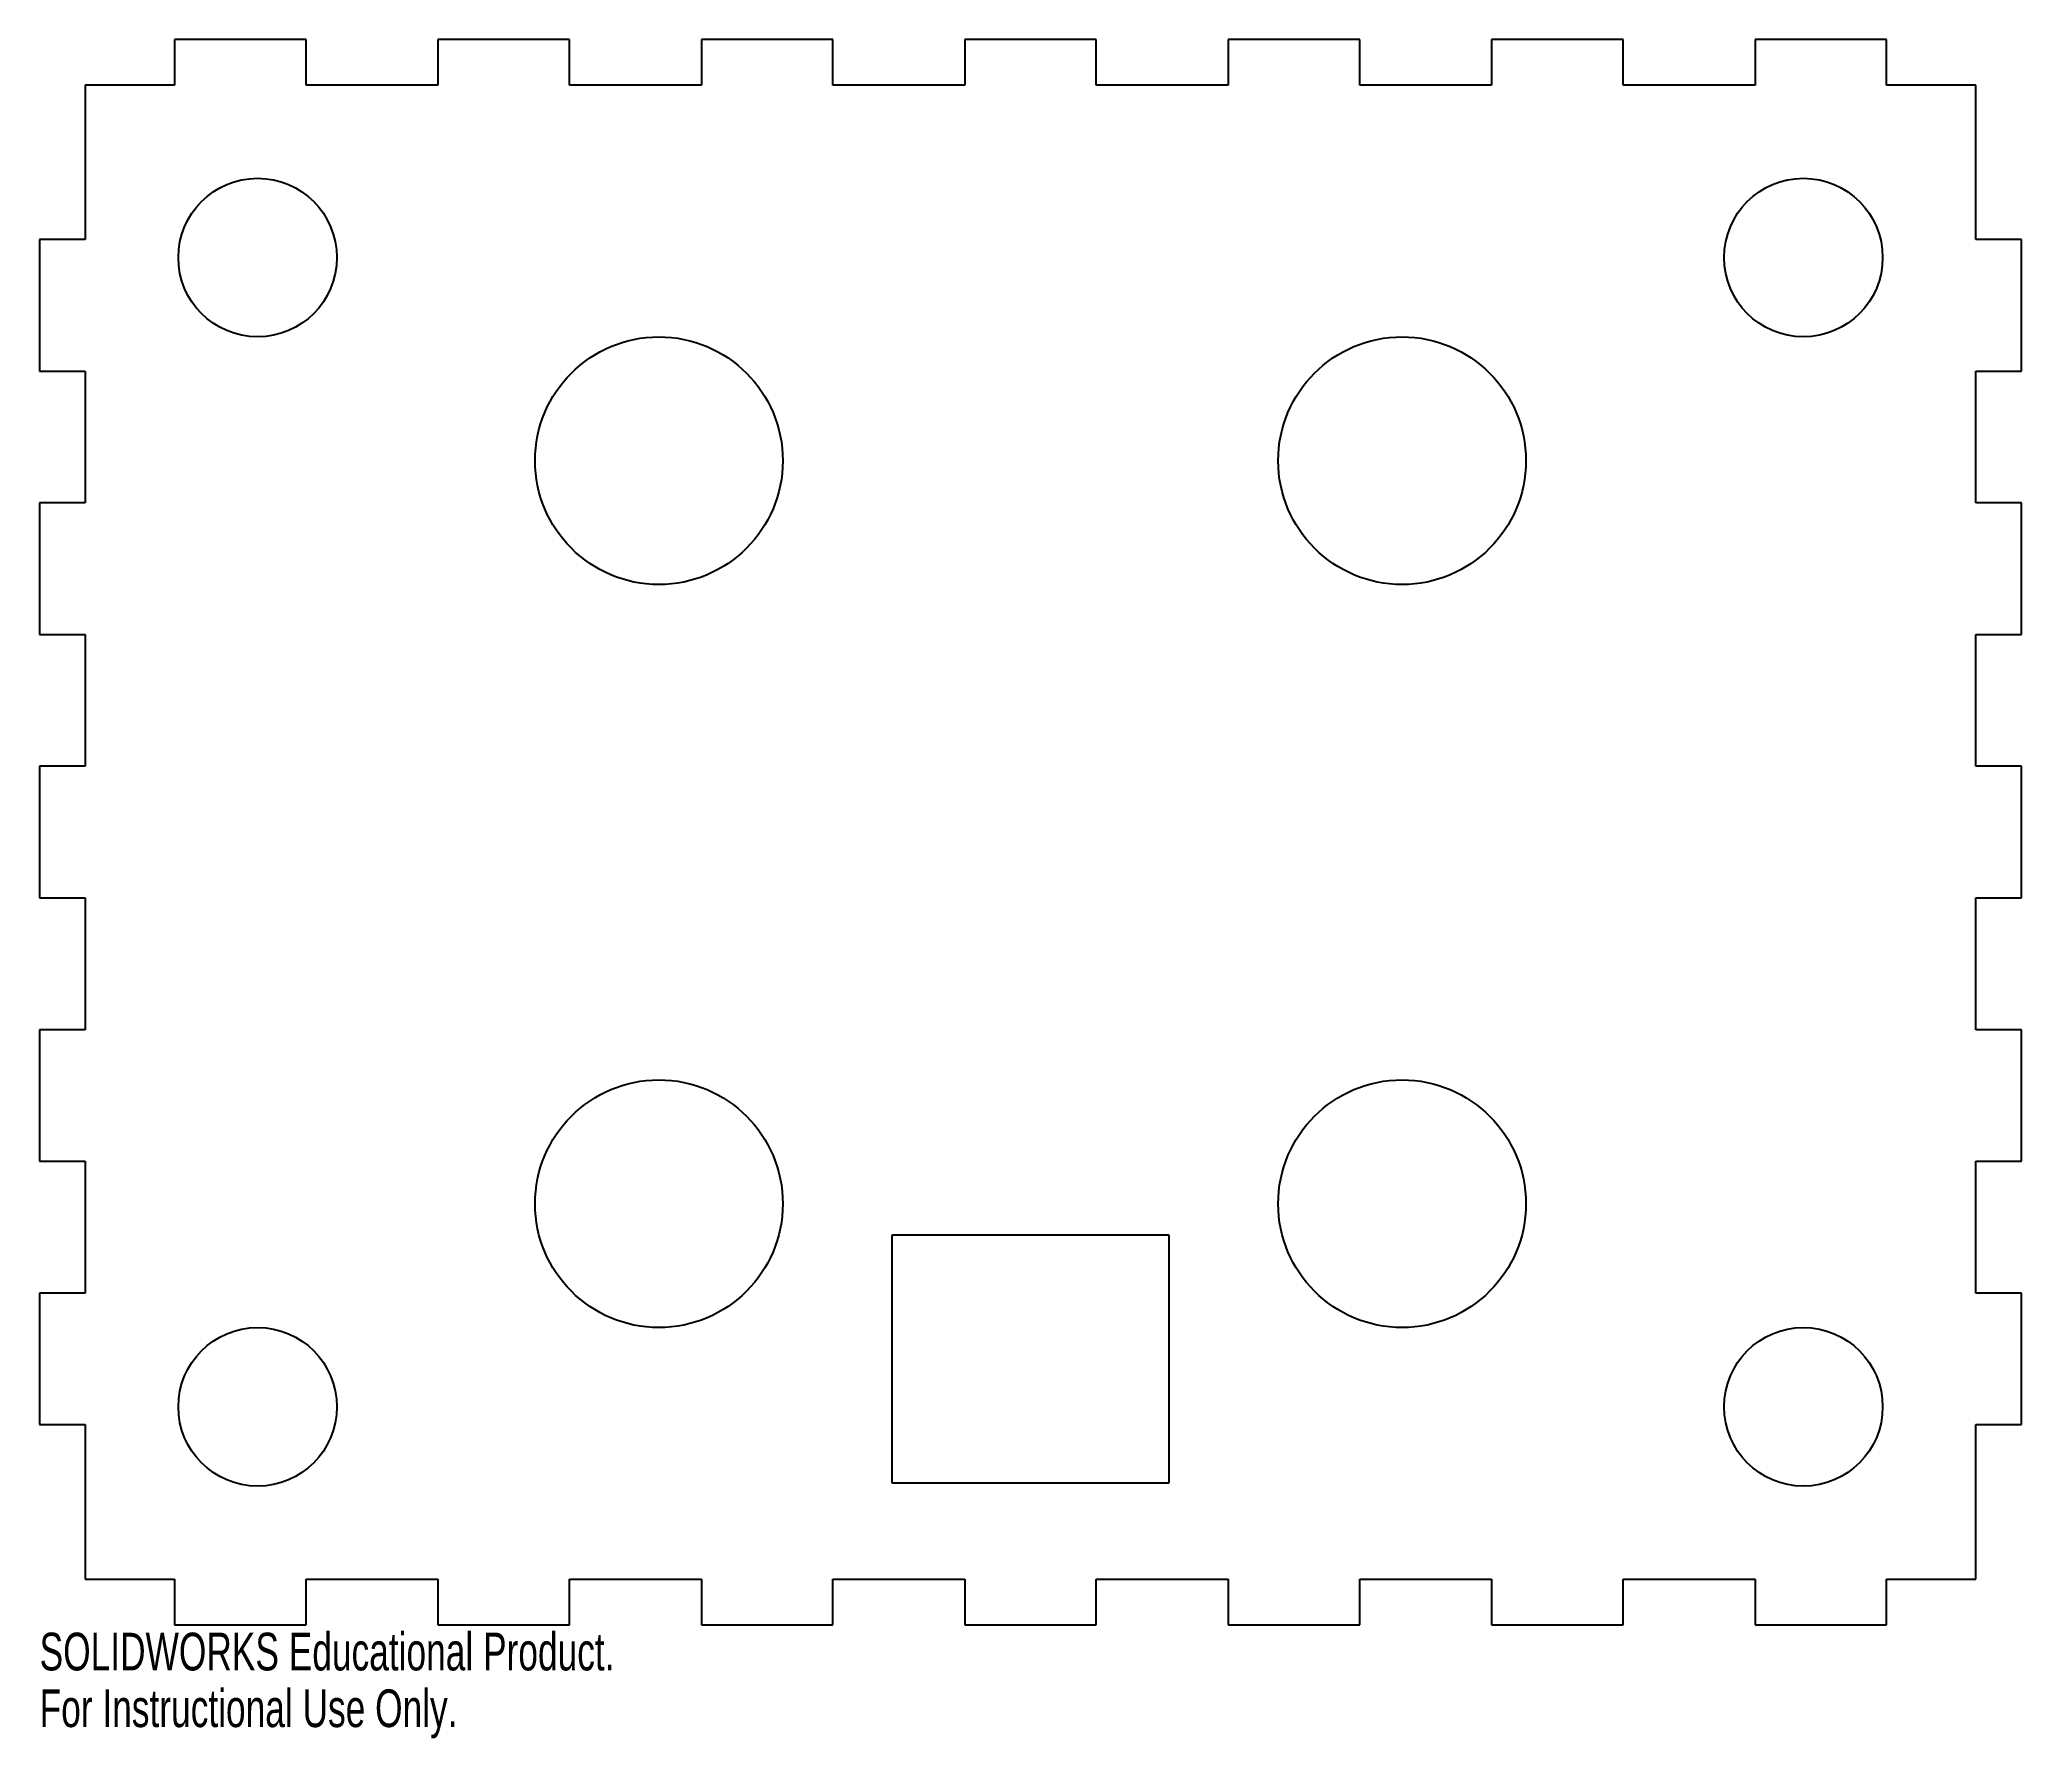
# Model space of a CAD drawing. Header units: inches. Extents: x 0.1 to 10.1, y 6.8 to 15.4.
import ezdxf

# ---------------------------------------------------------------- set-up
doc = ezdxf.new("R2010")
doc.units = ezdxf.units.IN
doc.header["$MEASUREMENT"] = 0
doc.styles.add('SLDTEXTSTYLE0', font='TXT', dxfattribs={"width": 0.7})

msp = doc.modelspace()

# ---------------------------------------------------------------- linework, layer by layer
at = {"color": 7, "linetype": 'Continuous', "lineweight": 25}
for p, q in [((1.463, 15.354), (0.798, 15.354)), ((0.798, 15.354), (0.798, 15.124)), ((1.463, 15.124), (1.463, 15.354)), ((2.792, 15.354), (2.127, 15.354)), ((2.127, 15.354), (2.127, 15.124)), ((2.792, 15.124), (2.792, 15.354)), ((4.121, 15.354), (3.457, 15.354)), ((3.457, 15.354), (3.457, 15.124)), ((4.121, 15.124), (4.121, 15.354)), ((5.45, 15.354), (4.786, 15.354)), ((4.786, 15.354), (4.786, 15.124)), ((5.45, 15.124), (5.45, 15.354)), ((6.78, 15.354), (6.115, 15.354)), ((6.115, 15.354), (6.115, 15.124)), ((6.78, 15.124), (6.78, 15.354)), ((8.109, 15.354), (7.444, 15.354)), ((7.444, 15.354), (7.444, 15.124)), ((8.109, 15.124), (8.109, 15.354)), ((9.438, 15.354), (8.774, 15.354)), ((8.774, 15.354), (8.774, 15.124)), ((9.438, 15.124), (9.438, 15.354)), ((0.798, 15.124), (0.348, 15.124)), ((0.348, 15.124), (0.348, 14.345)), ((2.127, 15.124), (1.463, 15.124)), ((3.457, 15.124), (2.792, 15.124)), ((4.786, 15.124), (4.121, 15.124)), ((6.115, 15.124), (5.45, 15.124)), ((7.444, 15.124), (6.78, 15.124)), ((8.774, 15.124), (8.109, 15.124)), ((9.888, 15.124), (9.438, 15.124)), ((9.888, 14.345), (9.888, 15.124)), ((0.348, 14.345), (0.118, 14.345)), ((0.118, 14.345), (0.118, 13.681)), ((10.118, 14.345), (9.888, 14.345)), ((10.118, 13.681), (10.118, 14.345)), ((0.118, 13.681), (0.348, 13.681)), ((0.348, 13.681), (0.348, 13.016)), ((9.888, 13.016), (9.888, 13.681)), ((9.888, 13.681), (10.118, 13.681)), ((0.348, 13.016), (0.118, 13.016)), ((0.118, 13.016), (0.118, 12.351)), ((10.118, 13.016), (9.888, 13.016)), ((10.118, 12.351), (10.118, 13.016)), ((0.118, 12.351), (0.348, 12.351)), ((0.348, 12.351), (0.348, 11.687)), ((9.888, 11.687), (9.888, 12.351)), ((9.888, 12.351), (10.118, 12.351)), ((0.348, 11.687), (0.118, 11.687)), ((0.118, 11.687), (0.118, 11.022)), ((10.118, 11.687), (9.888, 11.687)), ((10.118, 11.022), (10.118, 11.687)), ((0.118, 11.022), (0.348, 11.022)), ((0.348, 11.022), (0.348, 10.357)), ((9.888, 10.357), (9.888, 11.022)), ((9.888, 11.022), (10.118, 11.022)), ((0.348, 10.357), (0.118, 10.357)), ((0.118, 10.357), (0.118, 9.693)), ((10.118, 10.357), (9.888, 10.357)), ((10.118, 9.693), (10.118, 10.357)), ((0.118, 9.693), (0.348, 9.693)), ((0.348, 9.693), (0.348, 9.028)), ((9.888, 9.028), (9.888, 9.693)), ((9.888, 9.693), (10.118, 9.693)), ((4.418, 9.321), (4.418, 8.071)), ((5.818, 9.321), (4.418, 9.321)), ((5.818, 8.071), (5.818, 9.321)), ((0.348, 9.028), (0.118, 9.028)), ((0.118, 9.028), (0.118, 8.364)), ((10.118, 9.028), (9.888, 9.028)), ((10.118, 8.364), (10.118, 9.028)), ((0.118, 8.364), (0.348, 8.364)), ((0.348, 8.364), (0.348, 7.584)), ((9.888, 7.584), (9.888, 8.364)), ((9.888, 8.364), (10.118, 8.364)), ((4.418, 8.071), (5.818, 8.071)), ((0.348, 7.584), (0.798, 7.584)), ((0.798, 7.584), (0.798, 7.354)), ((1.463, 7.354), (1.463, 7.584)), ((1.463, 7.584), (2.127, 7.584)), ((2.127, 7.584), (2.127, 7.354)), ((2.792, 7.354), (2.792, 7.584)), ((2.792, 7.584), (3.457, 7.584)), ((3.457, 7.584), (3.457, 7.354)), ((4.121, 7.354), (4.121, 7.584)), ((4.121, 7.584), (4.786, 7.584)), ((4.786, 7.584), (4.786, 7.354)), ((5.45, 7.354), (5.45, 7.584)), ((5.45, 7.584), (6.115, 7.584)), ((6.115, 7.584), (6.115, 7.354)), ((6.78, 7.354), (6.78, 7.584)), ((6.78, 7.584), (7.444, 7.584)), ((7.444, 7.584), (7.444, 7.354)), ((8.109, 7.354), (8.109, 7.584)), ((8.109, 7.584), (8.774, 7.584)), ((8.774, 7.584), (8.774, 7.354)), ((9.438, 7.354), (9.438, 7.584)), ((9.438, 7.584), (9.888, 7.584)), ((0.798, 7.354), (1.463, 7.354)), ((2.127, 7.354), (2.792, 7.354)), ((3.457, 7.354), (4.121, 7.354)), ((4.786, 7.354), (5.45, 7.354)), ((6.115, 7.354), (6.78, 7.354)), ((7.444, 7.354), (8.109, 7.354)), ((8.774, 7.354), (9.438, 7.354))]:
    msp.add_line(p, q, dxfattribs=at)
for centre, radius in [((1.218, 14.254), 0.4), ((9.018, 14.254), 0.4), ((3.243, 13.229), 0.625), ((6.993, 13.229), 0.625), ((3.243, 9.479), 0.625), ((6.993, 9.479), 0.625), ((1.218, 8.454), 0.4), ((9.018, 8.454), 0.4)]:
    msp.add_circle(centre, radius, dxfattribs=at)

# ---------------------------------------------------------------- texts
at = {"color": 7, "linetype": 'Continuous', "char_height": 0.1903, "attachment_point": 1, "style": 'SLDTEXTSTYLE0'}
for s, insert in [('SOLIDWORKS Educational Product.', (0.118, 7.314)), ('For Instructional Use Only.', (0.118, 7.028))]:
    msp.add_mtext(s, dxfattribs=dict(at, insert=insert))

doc.saveas('drawing.dxf')
